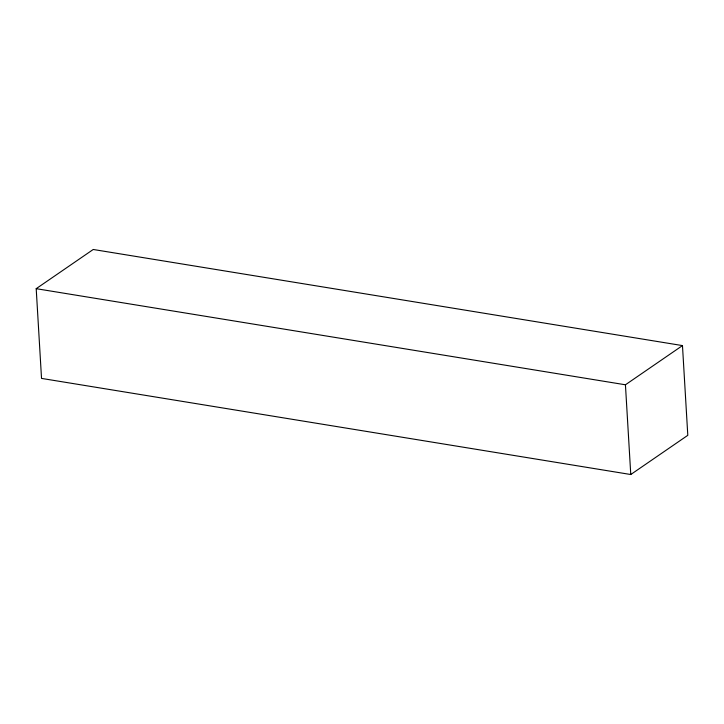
<?xml version="1.0" encoding="UTF-8"?>
<svg xmlns="http://www.w3.org/2000/svg" width="724" height="724" viewBox="0 0 724 724"><rect width="100%" height="100%" fill="white"/><g stroke="black" fill="none" stroke-linecap="round" stroke-linejoin="round"><path stroke-width="1.09" d="M36.2 288.677L93.233 249.481L682.47 345.592L687.8 435.323L630.767 474.519L41.53 378.408L36.2 288.677L625.436 384.788L682.47 345.592M625.436 384.788L630.767 474.519"/></g></svg>
